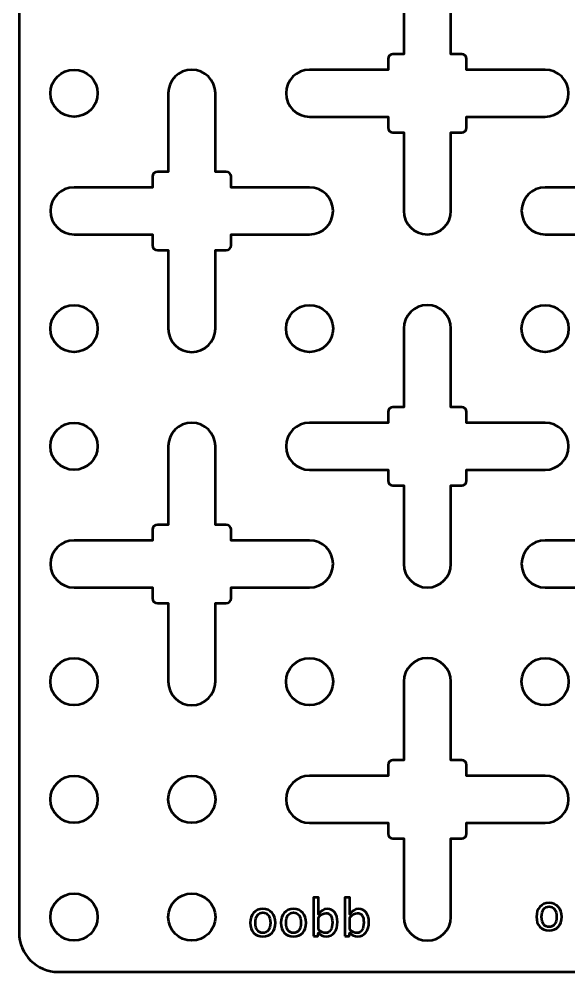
# Model space of a CAD drawing. Header units: centimetres. Extents: x -24.7 to 24.7, y -24.7 to 24.7.
# Drawn here: x -24.7 to -17.7, y -24.7 to -12.55 of the extents above; entities that cross this region are included whole.
import ezdxf

# ---------------------------------------------------------------- set-up
doc = ezdxf.new("R2010")
doc.units = ezdxf.units.CM
doc.header["$MEASUREMENT"] = 0
doc.layers.add('Layer 1', color=7, linetype='Continuous')

msp = doc.modelspace()

# ---------------------------------------------------------------- linework, layer by layer
at = {"layer": 'Layer 1', "lineweight": 53}
for centre in [(-23.99999, -13.50001), (-23.99999, -16.50001), (-20.99999, -16.50001), (-17.99999, -16.50001), (-23.99999, -18.00001), (-23.99999, -21.00001), (-20.99999, -21.00001), (-17.99999, -21.00001), (-23.99999, -22.50001), (-22.49999, -22.50001), (-23.99999, -24.00001), (-22.49999, -24.00001)]:
    msp.add_ellipse(centre, major_axis=(0, 0.30001), ratio=1, dxfattribs=at)
for points, knots in [([(-24.7, -24.2), (-24.7, -24.2), (-24.7, 24.2), (-24.7, 24.2), (-24.7, 24.2), (-24.7, 24.47614), (-24.47614, 24.7), (-24.2, 24.7), (-24.2, 24.7), (-24.2, 24.7), (24.2, 24.7), (24.2, 24.7), (24.2, 24.7), (24.47614, 24.7), (24.7, 24.47614), (24.7, 24.2), (24.7, 24.2), (24.7, 24.2), (24.7, -24.2), (24.7, -24.2), (24.7, -24.2), (24.7, -24.47614), (24.47614, -24.7), (24.2, -24.7), (24.2, -24.7), (24.2, -24.7), (-24.2, -24.7), (-24.2, -24.7), (-24.2, -24.7), (-24.47614, -24.7), (-24.7, -24.47614), (-24.7, -24.2)], [0, 0, 0, 0, 0.11111111, 0.11111111, 0.11111111, 0.11111111, 0.22222222, 0.22222222, 0.22222222, 0.22222222, 0.33333333, 0.33333333, 0.33333333, 0.33333333, 0.44444444, 0.44444444, 0.44444444, 0.44444444, 0.55555556, 0.55555556, 0.55555556, 0.55555556, 0.66666667, 0.66666667, 0.66666667, 0.66666667, 0.77777778, 0.77777778, 0.77777778, 0.77777778, 1, 1, 1, 1]), ([(-19.8, -15), (-19.8, -15), (-19.8, -13.99998), (-19.8, -13.99998), (-19.8, -13.99998), (-19.8, -13.99998), (-19.9375, -13.99998), (-19.9375, -13.99998), (-19.9375, -13.99998), (-19.97202, -13.99998), (-20, -13.97199), (-20, -13.93748), (-20, -13.93748), (-20, -13.93748), (-20, -13.8), (-20, -13.8), (-20, -13.8), (-20, -13.8), (-21, -13.8), (-21, -13.8), (-21, -13.8), (-21.16569, -13.8), (-21.3, -13.66569), (-21.3, -13.5), (-21.3, -13.5), (-21.3, -13.33431), (-21.16569, -13.2), (-21, -13.2), (-21, -13.2), (-21, -13.2), (-20, -13.2), (-20, -13.2), (-20, -13.2), (-20, -13.2), (-20, -13.06252), (-20, -13.06252), (-20, -13.06252), (-20, -13.02801), (-19.97202, -13.00002), (-19.9375, -13.00002), (-19.9375, -13.00002), (-19.9375, -13.00002), (-19.8, -13.00002), (-19.8, -13.00002), (-19.8, -13.00002), (-19.8, -13.00002), (-19.8, -12), (-19.8, -12), (-19.8, -12), (-19.8, -11.83431), (-19.66569, -11.7), (-19.5, -11.7), (-19.5, -11.7), (-19.33431, -11.7), (-19.2, -11.83431), (-19.2, -12), (-19.2, -12), (-19.2, -12), (-19.2, -13.00002), (-19.2, -13.00002), (-19.2, -13.00002), (-19.2, -13.00002), (-19.0625, -13.00002), (-19.0625, -13.00002), (-19.0625, -13.00002), (-19.02798, -13.00002), (-19, -13.02801), (-19, -13.06252), (-19, -13.06252), (-19, -13.06252), (-19, -13.2), (-19, -13.2), (-19, -13.2), (-19, -13.2), (-18, -13.2), (-18, -13.2), (-18, -13.2), (-17.83431, -13.2), (-17.7, -13.33431), (-17.7, -13.5), (-17.7, -13.5), (-17.7, -13.66569), (-17.83431, -13.8), (-18, -13.8), (-18, -13.8), (-18, -13.8), (-19, -13.8), (-19, -13.8), (-19, -13.8), (-19, -13.8), (-19, -13.93748), (-19, -13.93748), (-19, -13.93748), (-19, -13.97199), (-19.02798, -13.99998), (-19.0625, -13.99998), (-19.0625, -13.99998), (-19.0625, -13.99998), (-19.2, -13.99998), (-19.2, -13.99998), (-19.2, -13.99998), (-19.2, -13.99998), (-19.2, -15), (-19.2, -15), (-19.2, -15), (-19.2, -15.16569), (-19.33431, -15.3), (-19.5, -15.3), (-19.5, -15.3), (-19.66569, -15.3), (-19.8, -15.16569), (-19.8, -15)], [0, 0, 0, 0, 0.03448276, 0.03448276, 0.03448276, 0.03448276, 0.06896552, 0.06896552, 0.06896552, 0.06896552, 0.10344828, 0.10344828, 0.10344828, 0.10344828, 0.13793103, 0.13793103, 0.13793103, 0.13793103, 0.17241379, 0.17241379, 0.17241379, 0.17241379, 0.20689655, 0.20689655, 0.20689655, 0.20689655, 0.24137931, 0.24137931, 0.24137931, 0.24137931, 0.27586207, 0.27586207, 0.27586207, 0.27586207, 0.31034483, 0.31034483, 0.31034483, 0.31034483, 0.34482759, 0.34482759, 0.34482759, 0.34482759, 0.37931034, 0.37931034, 0.37931034, 0.37931034, 0.4137931, 0.4137931, 0.4137931, 0.4137931, 0.44827586, 0.44827586, 0.44827586, 0.44827586, 0.48275862, 0.48275862, 0.48275862, 0.48275862, 0.51724138, 0.51724138, 0.51724138, 0.51724138, 0.55172414, 0.55172414, 0.55172414, 0.55172414, 0.5862069, 0.5862069, 0.5862069, 0.5862069, 0.62068966, 0.62068966, 0.62068966, 0.62068966, 0.65517241, 0.65517241, 0.65517241, 0.65517241, 0.68965517, 0.68965517, 0.68965517, 0.68965517, 0.72413793, 0.72413793, 0.72413793, 0.72413793, 0.75862069, 0.75862069, 0.75862069, 0.75862069, 0.79310345, 0.79310345, 0.79310345, 0.79310345, 0.82758621, 0.82758621, 0.82758621, 0.82758621, 0.86206897, 0.86206897, 0.86206897, 0.86206897, 0.89655172, 0.89655172, 0.89655172, 0.89655172, 0.93103448, 0.93103448, 0.93103448, 0.93103448, 1, 1, 1, 1]), ([(-22.8, -16.5), (-22.8, -16.5), (-22.8, -15.49998), (-22.8, -15.49998), (-22.8, -15.49998), (-22.8, -15.49998), (-22.9375, -15.49998), (-22.9375, -15.49998), (-22.9375, -15.49998), (-22.97202, -15.49998), (-23, -15.47199), (-23, -15.43748), (-23, -15.43748), (-23, -15.43748), (-23, -15.3), (-23, -15.3), (-23, -15.3), (-23, -15.3), (-24, -15.3), (-24, -15.3), (-24, -15.3), (-24.16569, -15.3), (-24.3, -15.16569), (-24.3, -15), (-24.3, -15), (-24.3, -14.83431), (-24.16569, -14.7), (-24, -14.7), (-24, -14.7), (-24, -14.7), (-23, -14.7), (-23, -14.7), (-23, -14.7), (-23, -14.7), (-23, -14.56252), (-23, -14.56252), (-23, -14.56252), (-23, -14.52801), (-22.97202, -14.50002), (-22.9375, -14.50002), (-22.9375, -14.50002), (-22.9375, -14.50002), (-22.8, -14.50002), (-22.8, -14.50002), (-22.8, -14.50002), (-22.8, -14.50002), (-22.8, -13.5), (-22.8, -13.5), (-22.8, -13.5), (-22.8, -13.33431), (-22.66569, -13.2), (-22.5, -13.2), (-22.5, -13.2), (-22.33431, -13.2), (-22.2, -13.33431), (-22.2, -13.5), (-22.2, -13.5), (-22.2, -13.5), (-22.2, -14.50002), (-22.2, -14.50002), (-22.2, -14.50002), (-22.2, -14.50002), (-22.0625, -14.50002), (-22.0625, -14.50002), (-22.0625, -14.50002), (-22.02798, -14.50002), (-22, -14.52801), (-22, -14.56252), (-22, -14.56252), (-22, -14.56252), (-22, -14.7), (-22, -14.7), (-22, -14.7), (-22, -14.7), (-21, -14.7), (-21, -14.7), (-21, -14.7), (-20.83431, -14.7), (-20.7, -14.83431), (-20.7, -15), (-20.7, -15), (-20.7, -15.16569), (-20.83431, -15.3), (-21, -15.3), (-21, -15.3), (-21, -15.3), (-22, -15.3), (-22, -15.3), (-22, -15.3), (-22, -15.3), (-22, -15.43748), (-22, -15.43748), (-22, -15.43748), (-22, -15.47199), (-22.02798, -15.49998), (-22.0625, -15.49998), (-22.0625, -15.49998), (-22.0625, -15.49998), (-22.2, -15.49998), (-22.2, -15.49998), (-22.2, -15.49998), (-22.2, -15.49998), (-22.2, -16.5), (-22.2, -16.5), (-22.2, -16.5), (-22.2, -16.66569), (-22.33431, -16.8), (-22.5, -16.8), (-22.5, -16.8), (-22.66569, -16.8), (-22.8, -16.66569), (-22.8, -16.5)], [0, 0, 0, 0, 0.03448276, 0.03448276, 0.03448276, 0.03448276, 0.06896552, 0.06896552, 0.06896552, 0.06896552, 0.10344828, 0.10344828, 0.10344828, 0.10344828, 0.13793103, 0.13793103, 0.13793103, 0.13793103, 0.17241379, 0.17241379, 0.17241379, 0.17241379, 0.20689655, 0.20689655, 0.20689655, 0.20689655, 0.24137931, 0.24137931, 0.24137931, 0.24137931, 0.27586207, 0.27586207, 0.27586207, 0.27586207, 0.31034483, 0.31034483, 0.31034483, 0.31034483, 0.34482759, 0.34482759, 0.34482759, 0.34482759, 0.37931034, 0.37931034, 0.37931034, 0.37931034, 0.4137931, 0.4137931, 0.4137931, 0.4137931, 0.44827586, 0.44827586, 0.44827586, 0.44827586, 0.48275862, 0.48275862, 0.48275862, 0.48275862, 0.51724138, 0.51724138, 0.51724138, 0.51724138, 0.55172414, 0.55172414, 0.55172414, 0.55172414, 0.5862069, 0.5862069, 0.5862069, 0.5862069, 0.62068966, 0.62068966, 0.62068966, 0.62068966, 0.65517241, 0.65517241, 0.65517241, 0.65517241, 0.68965517, 0.68965517, 0.68965517, 0.68965517, 0.72413793, 0.72413793, 0.72413793, 0.72413793, 0.75862069, 0.75862069, 0.75862069, 0.75862069, 0.79310345, 0.79310345, 0.79310345, 0.79310345, 0.82758621, 0.82758621, 0.82758621, 0.82758621, 0.86206897, 0.86206897, 0.86206897, 0.86206897, 0.89655172, 0.89655172, 0.89655172, 0.89655172, 0.93103448, 0.93103448, 0.93103448, 0.93103448, 1, 1, 1, 1]), ([(-16.8, -16.5), (-16.8, -16.5), (-16.8, -15.49998), (-16.8, -15.49998), (-16.8, -15.49998), (-16.8, -15.49998), (-16.9375, -15.49998), (-16.9375, -15.49998), (-16.9375, -15.49998), (-16.97202, -15.49998), (-17, -15.47199), (-17, -15.43748), (-17, -15.43748), (-17, -15.43748), (-17, -15.3), (-17, -15.3), (-17, -15.3), (-17, -15.3), (-18, -15.3), (-18, -15.3), (-18, -15.3), (-18.16569, -15.3), (-18.3, -15.16569), (-18.3, -15), (-18.3, -15), (-18.3, -14.83431), (-18.16569, -14.7), (-18, -14.7), (-18, -14.7), (-18, -14.7), (-17, -14.7), (-17, -14.7), (-17, -14.7), (-17, -14.7), (-17, -14.56252), (-17, -14.56252), (-17, -14.56252), (-17, -14.52801), (-16.97202, -14.50002), (-16.9375, -14.50002), (-16.9375, -14.50002), (-16.9375, -14.50002), (-16.8, -14.50002), (-16.8, -14.50002), (-16.8, -14.50002), (-16.8, -14.50002), (-16.8, -13.5), (-16.8, -13.5), (-16.8, -13.5), (-16.8, -13.33431), (-16.66569, -13.2), (-16.5, -13.2), (-16.5, -13.2), (-16.33431, -13.2), (-16.2, -13.33431), (-16.2, -13.5), (-16.2, -13.5), (-16.2, -13.5), (-16.2, -14.50002), (-16.2, -14.50002), (-16.2, -14.50002), (-16.2, -14.50002), (-16.0625, -14.50002), (-16.0625, -14.50002), (-16.0625, -14.50002), (-16.02798, -14.50002), (-16, -14.52801), (-16, -14.56252), (-16, -14.56252), (-16, -14.56252), (-16, -14.7), (-16, -14.7), (-16, -14.7), (-16, -14.7), (-15, -14.7), (-15, -14.7), (-15, -14.7), (-14.83431, -14.7), (-14.7, -14.83431), (-14.7, -15), (-14.7, -15), (-14.7, -15.16569), (-14.83431, -15.3), (-15, -15.3), (-15, -15.3), (-15, -15.3), (-16, -15.3), (-16, -15.3), (-16, -15.3), (-16, -15.3), (-16, -15.43748), (-16, -15.43748), (-16, -15.43748), (-16, -15.47199), (-16.02798, -15.49998), (-16.0625, -15.49998), (-16.0625, -15.49998), (-16.0625, -15.49998), (-16.2, -15.49998), (-16.2, -15.49998), (-16.2, -15.49998), (-16.2, -15.49998), (-16.2, -16.5), (-16.2, -16.5), (-16.2, -16.5), (-16.2, -16.66569), (-16.33431, -16.8), (-16.5, -16.8), (-16.5, -16.8), (-16.66569, -16.8), (-16.8, -16.66569), (-16.8, -16.5)], [0, 0, 0, 0, 0.03448276, 0.03448276, 0.03448276, 0.03448276, 0.06896552, 0.06896552, 0.06896552, 0.06896552, 0.10344828, 0.10344828, 0.10344828, 0.10344828, 0.13793103, 0.13793103, 0.13793103, 0.13793103, 0.17241379, 0.17241379, 0.17241379, 0.17241379, 0.20689655, 0.20689655, 0.20689655, 0.20689655, 0.24137931, 0.24137931, 0.24137931, 0.24137931, 0.27586207, 0.27586207, 0.27586207, 0.27586207, 0.31034483, 0.31034483, 0.31034483, 0.31034483, 0.34482759, 0.34482759, 0.34482759, 0.34482759, 0.37931034, 0.37931034, 0.37931034, 0.37931034, 0.4137931, 0.4137931, 0.4137931, 0.4137931, 0.44827586, 0.44827586, 0.44827586, 0.44827586, 0.48275862, 0.48275862, 0.48275862, 0.48275862, 0.51724138, 0.51724138, 0.51724138, 0.51724138, 0.55172414, 0.55172414, 0.55172414, 0.55172414, 0.5862069, 0.5862069, 0.5862069, 0.5862069, 0.62068966, 0.62068966, 0.62068966, 0.62068966, 0.65517241, 0.65517241, 0.65517241, 0.65517241, 0.68965517, 0.68965517, 0.68965517, 0.68965517, 0.72413793, 0.72413793, 0.72413793, 0.72413793, 0.75862069, 0.75862069, 0.75862069, 0.75862069, 0.79310345, 0.79310345, 0.79310345, 0.79310345, 0.82758621, 0.82758621, 0.82758621, 0.82758621, 0.86206897, 0.86206897, 0.86206897, 0.86206897, 0.89655172, 0.89655172, 0.89655172, 0.89655172, 0.93103448, 0.93103448, 0.93103448, 0.93103448, 1, 1, 1, 1]), ([(-19.8, -19.5), (-19.8, -19.5), (-19.8, -18.49998), (-19.8, -18.49998), (-19.8, -18.49998), (-19.8, -18.49998), (-19.9375, -18.49998), (-19.9375, -18.49998), (-19.9375, -18.49998), (-19.97202, -18.49998), (-20, -18.47199), (-20, -18.43748), (-20, -18.43748), (-20, -18.43748), (-20, -18.3), (-20, -18.3), (-20, -18.3), (-20, -18.3), (-21, -18.3), (-21, -18.3), (-21, -18.3), (-21.16569, -18.3), (-21.3, -18.16569), (-21.3, -18), (-21.3, -18), (-21.3, -17.83431), (-21.16569, -17.7), (-21, -17.7), (-21, -17.7), (-21, -17.7), (-20, -17.7), (-20, -17.7), (-20, -17.7), (-20, -17.7), (-20, -17.56252), (-20, -17.56252), (-20, -17.56252), (-20, -17.52801), (-19.97202, -17.50002), (-19.9375, -17.50002), (-19.9375, -17.50002), (-19.9375, -17.50002), (-19.8, -17.50002), (-19.8, -17.50002), (-19.8, -17.50002), (-19.8, -17.50002), (-19.8, -16.5), (-19.8, -16.5), (-19.8, -16.5), (-19.8, -16.33431), (-19.66569, -16.2), (-19.5, -16.2), (-19.5, -16.2), (-19.33431, -16.2), (-19.2, -16.33431), (-19.2, -16.5), (-19.2, -16.5), (-19.2, -16.5), (-19.2, -17.50002), (-19.2, -17.50002), (-19.2, -17.50002), (-19.2, -17.50002), (-19.0625, -17.50002), (-19.0625, -17.50002), (-19.0625, -17.50002), (-19.02798, -17.50002), (-19, -17.52801), (-19, -17.56252), (-19, -17.56252), (-19, -17.56252), (-19, -17.7), (-19, -17.7), (-19, -17.7), (-19, -17.7), (-18, -17.7), (-18, -17.7), (-18, -17.7), (-17.83431, -17.7), (-17.7, -17.83431), (-17.7, -18), (-17.7, -18), (-17.7, -18.16569), (-17.83431, -18.3), (-18, -18.3), (-18, -18.3), (-18, -18.3), (-19, -18.3), (-19, -18.3), (-19, -18.3), (-19, -18.3), (-19, -18.43748), (-19, -18.43748), (-19, -18.43748), (-19, -18.47199), (-19.02798, -18.49998), (-19.0625, -18.49998), (-19.0625, -18.49998), (-19.0625, -18.49998), (-19.2, -18.49998), (-19.2, -18.49998), (-19.2, -18.49998), (-19.2, -18.49998), (-19.2, -19.5), (-19.2, -19.5), (-19.2, -19.5), (-19.2, -19.66569), (-19.33431, -19.8), (-19.5, -19.8), (-19.5, -19.8), (-19.66569, -19.8), (-19.8, -19.66569), (-19.8, -19.5)], [0, 0, 0, 0, 0.03448276, 0.03448276, 0.03448276, 0.03448276, 0.06896552, 0.06896552, 0.06896552, 0.06896552, 0.10344828, 0.10344828, 0.10344828, 0.10344828, 0.13793103, 0.13793103, 0.13793103, 0.13793103, 0.17241379, 0.17241379, 0.17241379, 0.17241379, 0.20689655, 0.20689655, 0.20689655, 0.20689655, 0.24137931, 0.24137931, 0.24137931, 0.24137931, 0.27586207, 0.27586207, 0.27586207, 0.27586207, 0.31034483, 0.31034483, 0.31034483, 0.31034483, 0.34482759, 0.34482759, 0.34482759, 0.34482759, 0.37931034, 0.37931034, 0.37931034, 0.37931034, 0.4137931, 0.4137931, 0.4137931, 0.4137931, 0.44827586, 0.44827586, 0.44827586, 0.44827586, 0.48275862, 0.48275862, 0.48275862, 0.48275862, 0.51724138, 0.51724138, 0.51724138, 0.51724138, 0.55172414, 0.55172414, 0.55172414, 0.55172414, 0.5862069, 0.5862069, 0.5862069, 0.5862069, 0.62068966, 0.62068966, 0.62068966, 0.62068966, 0.65517241, 0.65517241, 0.65517241, 0.65517241, 0.68965517, 0.68965517, 0.68965517, 0.68965517, 0.72413793, 0.72413793, 0.72413793, 0.72413793, 0.75862069, 0.75862069, 0.75862069, 0.75862069, 0.79310345, 0.79310345, 0.79310345, 0.79310345, 0.82758621, 0.82758621, 0.82758621, 0.82758621, 0.86206897, 0.86206897, 0.86206897, 0.86206897, 0.89655172, 0.89655172, 0.89655172, 0.89655172, 0.93103448, 0.93103448, 0.93103448, 0.93103448, 1, 1, 1, 1]), ([(-22.8, -21), (-22.8, -21), (-22.8, -19.99998), (-22.8, -19.99998), (-22.8, -19.99998), (-22.8, -19.99998), (-22.9375, -19.99998), (-22.9375, -19.99998), (-22.9375, -19.99998), (-22.97202, -19.99998), (-23, -19.97199), (-23, -19.93748), (-23, -19.93748), (-23, -19.93748), (-23, -19.8), (-23, -19.8), (-23, -19.8), (-23, -19.8), (-24, -19.8), (-24, -19.8), (-24, -19.8), (-24.16569, -19.8), (-24.3, -19.66569), (-24.3, -19.5), (-24.3, -19.5), (-24.3, -19.33431), (-24.16569, -19.2), (-24, -19.2), (-24, -19.2), (-24, -19.2), (-23, -19.2), (-23, -19.2), (-23, -19.2), (-23, -19.2), (-23, -19.06252), (-23, -19.06252), (-23, -19.06252), (-23, -19.02801), (-22.97202, -19.00002), (-22.9375, -19.00002), (-22.9375, -19.00002), (-22.9375, -19.00002), (-22.8, -19.00002), (-22.8, -19.00002), (-22.8, -19.00002), (-22.8, -19.00002), (-22.8, -18), (-22.8, -18), (-22.8, -18), (-22.8, -17.83431), (-22.66569, -17.7), (-22.5, -17.7), (-22.5, -17.7), (-22.33431, -17.7), (-22.2, -17.83431), (-22.2, -18), (-22.2, -18), (-22.2, -18), (-22.2, -19.00002), (-22.2, -19.00002), (-22.2, -19.00002), (-22.2, -19.00002), (-22.0625, -19.00002), (-22.0625, -19.00002), (-22.0625, -19.00002), (-22.02798, -19.00002), (-22, -19.02801), (-22, -19.06252), (-22, -19.06252), (-22, -19.06252), (-22, -19.2), (-22, -19.2), (-22, -19.2), (-22, -19.2), (-21, -19.2), (-21, -19.2), (-21, -19.2), (-20.83431, -19.2), (-20.7, -19.33431), (-20.7, -19.5), (-20.7, -19.5), (-20.7, -19.66569), (-20.83431, -19.8), (-21, -19.8), (-21, -19.8), (-21, -19.8), (-22, -19.8), (-22, -19.8), (-22, -19.8), (-22, -19.8), (-22, -19.93748), (-22, -19.93748), (-22, -19.93748), (-22, -19.97199), (-22.02798, -19.99998), (-22.0625, -19.99998), (-22.0625, -19.99998), (-22.0625, -19.99998), (-22.2, -19.99998), (-22.2, -19.99998), (-22.2, -19.99998), (-22.2, -19.99998), (-22.2, -21), (-22.2, -21), (-22.2, -21), (-22.2, -21.16569), (-22.33431, -21.3), (-22.5, -21.3), (-22.5, -21.3), (-22.66569, -21.3), (-22.8, -21.16569), (-22.8, -21)], [0, 0, 0, 0, 0.03448276, 0.03448276, 0.03448276, 0.03448276, 0.06896552, 0.06896552, 0.06896552, 0.06896552, 0.10344828, 0.10344828, 0.10344828, 0.10344828, 0.13793103, 0.13793103, 0.13793103, 0.13793103, 0.17241379, 0.17241379, 0.17241379, 0.17241379, 0.20689655, 0.20689655, 0.20689655, 0.20689655, 0.24137931, 0.24137931, 0.24137931, 0.24137931, 0.27586207, 0.27586207, 0.27586207, 0.27586207, 0.31034483, 0.31034483, 0.31034483, 0.31034483, 0.34482759, 0.34482759, 0.34482759, 0.34482759, 0.37931034, 0.37931034, 0.37931034, 0.37931034, 0.4137931, 0.4137931, 0.4137931, 0.4137931, 0.44827586, 0.44827586, 0.44827586, 0.44827586, 0.48275862, 0.48275862, 0.48275862, 0.48275862, 0.51724138, 0.51724138, 0.51724138, 0.51724138, 0.55172414, 0.55172414, 0.55172414, 0.55172414, 0.5862069, 0.5862069, 0.5862069, 0.5862069, 0.62068966, 0.62068966, 0.62068966, 0.62068966, 0.65517241, 0.65517241, 0.65517241, 0.65517241, 0.68965517, 0.68965517, 0.68965517, 0.68965517, 0.72413793, 0.72413793, 0.72413793, 0.72413793, 0.75862069, 0.75862069, 0.75862069, 0.75862069, 0.79310345, 0.79310345, 0.79310345, 0.79310345, 0.82758621, 0.82758621, 0.82758621, 0.82758621, 0.86206897, 0.86206897, 0.86206897, 0.86206897, 0.89655172, 0.89655172, 0.89655172, 0.89655172, 0.93103448, 0.93103448, 0.93103448, 0.93103448, 1, 1, 1, 1]), ([(-16.8, -21), (-16.8, -21), (-16.8, -19.99998), (-16.8, -19.99998), (-16.8, -19.99998), (-16.8, -19.99998), (-16.9375, -19.99998), (-16.9375, -19.99998), (-16.9375, -19.99998), (-16.97202, -19.99998), (-17, -19.97199), (-17, -19.93748), (-17, -19.93748), (-17, -19.93748), (-17, -19.8), (-17, -19.8), (-17, -19.8), (-17, -19.8), (-18, -19.8), (-18, -19.8), (-18, -19.8), (-18.16569, -19.8), (-18.3, -19.66569), (-18.3, -19.5), (-18.3, -19.5), (-18.3, -19.33431), (-18.16569, -19.2), (-18, -19.2), (-18, -19.2), (-18, -19.2), (-17, -19.2), (-17, -19.2), (-17, -19.2), (-17, -19.2), (-17, -19.06252), (-17, -19.06252), (-17, -19.06252), (-17, -19.02801), (-16.97202, -19.00002), (-16.9375, -19.00002), (-16.9375, -19.00002), (-16.9375, -19.00002), (-16.8, -19.00002), (-16.8, -19.00002), (-16.8, -19.00002), (-16.8, -19.00002), (-16.8, -18), (-16.8, -18), (-16.8, -18), (-16.8, -17.83431), (-16.66569, -17.7), (-16.5, -17.7), (-16.5, -17.7), (-16.33431, -17.7), (-16.2, -17.83431), (-16.2, -18), (-16.2, -18), (-16.2, -18), (-16.2, -19.00002), (-16.2, -19.00002), (-16.2, -19.00002), (-16.2, -19.00002), (-16.0625, -19.00002), (-16.0625, -19.00002), (-16.0625, -19.00002), (-16.02798, -19.00002), (-16, -19.02801), (-16, -19.06252), (-16, -19.06252), (-16, -19.06252), (-16, -19.2), (-16, -19.2), (-16, -19.2), (-16, -19.2), (-15, -19.2), (-15, -19.2), (-15, -19.2), (-14.83431, -19.2), (-14.7, -19.33431), (-14.7, -19.5), (-14.7, -19.5), (-14.7, -19.66569), (-14.83431, -19.8), (-15, -19.8), (-15, -19.8), (-15, -19.8), (-16, -19.8), (-16, -19.8), (-16, -19.8), (-16, -19.8), (-16, -19.93748), (-16, -19.93748), (-16, -19.93748), (-16, -19.97199), (-16.02798, -19.99998), (-16.0625, -19.99998), (-16.0625, -19.99998), (-16.0625, -19.99998), (-16.2, -19.99998), (-16.2, -19.99998), (-16.2, -19.99998), (-16.2, -19.99998), (-16.2, -21), (-16.2, -21), (-16.2, -21), (-16.2, -21.16569), (-16.33431, -21.3), (-16.5, -21.3), (-16.5, -21.3), (-16.66569, -21.3), (-16.8, -21.16569), (-16.8, -21)], [0, 0, 0, 0, 0.03448276, 0.03448276, 0.03448276, 0.03448276, 0.06896552, 0.06896552, 0.06896552, 0.06896552, 0.10344828, 0.10344828, 0.10344828, 0.10344828, 0.13793103, 0.13793103, 0.13793103, 0.13793103, 0.17241379, 0.17241379, 0.17241379, 0.17241379, 0.20689655, 0.20689655, 0.20689655, 0.20689655, 0.24137931, 0.24137931, 0.24137931, 0.24137931, 0.27586207, 0.27586207, 0.27586207, 0.27586207, 0.31034483, 0.31034483, 0.31034483, 0.31034483, 0.34482759, 0.34482759, 0.34482759, 0.34482759, 0.37931034, 0.37931034, 0.37931034, 0.37931034, 0.4137931, 0.4137931, 0.4137931, 0.4137931, 0.44827586, 0.44827586, 0.44827586, 0.44827586, 0.48275862, 0.48275862, 0.48275862, 0.48275862, 0.51724138, 0.51724138, 0.51724138, 0.51724138, 0.55172414, 0.55172414, 0.55172414, 0.55172414, 0.5862069, 0.5862069, 0.5862069, 0.5862069, 0.62068966, 0.62068966, 0.62068966, 0.62068966, 0.65517241, 0.65517241, 0.65517241, 0.65517241, 0.68965517, 0.68965517, 0.68965517, 0.68965517, 0.72413793, 0.72413793, 0.72413793, 0.72413793, 0.75862069, 0.75862069, 0.75862069, 0.75862069, 0.79310345, 0.79310345, 0.79310345, 0.79310345, 0.82758621, 0.82758621, 0.82758621, 0.82758621, 0.86206897, 0.86206897, 0.86206897, 0.86206897, 0.89655172, 0.89655172, 0.89655172, 0.89655172, 0.93103448, 0.93103448, 0.93103448, 0.93103448, 1, 1, 1, 1]), ([(-19.8, -24), (-19.8, -24), (-19.8, -22.99998), (-19.8, -22.99998), (-19.8, -22.99998), (-19.8, -22.99998), (-19.9375, -22.99998), (-19.9375, -22.99998), (-19.9375, -22.99998), (-19.97202, -22.99998), (-20, -22.97199), (-20, -22.93748), (-20, -22.93748), (-20, -22.93748), (-20, -22.8), (-20, -22.8), (-20, -22.8), (-20, -22.8), (-21, -22.8), (-21, -22.8), (-21, -22.8), (-21.16569, -22.8), (-21.3, -22.66569), (-21.3, -22.5), (-21.3, -22.5), (-21.3, -22.33431), (-21.16569, -22.2), (-21, -22.2), (-21, -22.2), (-21, -22.2), (-20, -22.2), (-20, -22.2), (-20, -22.2), (-20, -22.2), (-20, -22.06252), (-20, -22.06252), (-20, -22.06252), (-20, -22.02801), (-19.97202, -22.00002), (-19.9375, -22.00002), (-19.9375, -22.00002), (-19.9375, -22.00002), (-19.8, -22.00002), (-19.8, -22.00002), (-19.8, -22.00002), (-19.8, -22.00002), (-19.8, -21), (-19.8, -21), (-19.8, -21), (-19.8, -20.83431), (-19.66569, -20.7), (-19.5, -20.7), (-19.5, -20.7), (-19.33431, -20.7), (-19.2, -20.83431), (-19.2, -21), (-19.2, -21), (-19.2, -21), (-19.2, -22.00002), (-19.2, -22.00002), (-19.2, -22.00002), (-19.2, -22.00002), (-19.0625, -22.00002), (-19.0625, -22.00002), (-19.0625, -22.00002), (-19.02798, -22.00002), (-19, -22.02801), (-19, -22.06252), (-19, -22.06252), (-19, -22.06252), (-19, -22.2), (-19, -22.2), (-19, -22.2), (-19, -22.2), (-18, -22.2), (-18, -22.2), (-18, -22.2), (-17.83431, -22.2), (-17.7, -22.33431), (-17.7, -22.5), (-17.7, -22.5), (-17.7, -22.66569), (-17.83431, -22.8), (-18, -22.8), (-18, -22.8), (-18, -22.8), (-19, -22.8), (-19, -22.8), (-19, -22.8), (-19, -22.8), (-19, -22.93748), (-19, -22.93748), (-19, -22.93748), (-19, -22.97199), (-19.02798, -22.99998), (-19.0625, -22.99998), (-19.0625, -22.99998), (-19.0625, -22.99998), (-19.2, -22.99998), (-19.2, -22.99998), (-19.2, -22.99998), (-19.2, -22.99998), (-19.2, -24), (-19.2, -24), (-19.2, -24), (-19.2, -24.16569), (-19.33431, -24.3), (-19.5, -24.3), (-19.5, -24.3), (-19.66569, -24.3), (-19.8, -24.16569), (-19.8, -24)], [0, 0, 0, 0, 0.03448276, 0.03448276, 0.03448276, 0.03448276, 0.06896552, 0.06896552, 0.06896552, 0.06896552, 0.10344828, 0.10344828, 0.10344828, 0.10344828, 0.13793103, 0.13793103, 0.13793103, 0.13793103, 0.17241379, 0.17241379, 0.17241379, 0.17241379, 0.20689655, 0.20689655, 0.20689655, 0.20689655, 0.24137931, 0.24137931, 0.24137931, 0.24137931, 0.27586207, 0.27586207, 0.27586207, 0.27586207, 0.31034483, 0.31034483, 0.31034483, 0.31034483, 0.34482759, 0.34482759, 0.34482759, 0.34482759, 0.37931034, 0.37931034, 0.37931034, 0.37931034, 0.4137931, 0.4137931, 0.4137931, 0.4137931, 0.44827586, 0.44827586, 0.44827586, 0.44827586, 0.48275862, 0.48275862, 0.48275862, 0.48275862, 0.51724138, 0.51724138, 0.51724138, 0.51724138, 0.55172414, 0.55172414, 0.55172414, 0.55172414, 0.5862069, 0.5862069, 0.5862069, 0.5862069, 0.62068966, 0.62068966, 0.62068966, 0.62068966, 0.65517241, 0.65517241, 0.65517241, 0.65517241, 0.68965517, 0.68965517, 0.68965517, 0.68965517, 0.72413793, 0.72413793, 0.72413793, 0.72413793, 0.75862069, 0.75862069, 0.75862069, 0.75862069, 0.79310345, 0.79310345, 0.79310345, 0.79310345, 0.82758621, 0.82758621, 0.82758621, 0.82758621, 0.86206897, 0.86206897, 0.86206897, 0.86206897, 0.89655172, 0.89655172, 0.89655172, 0.89655172, 0.93103448, 0.93103448, 0.93103448, 0.93103448, 1, 1, 1, 1])]:
    msp.add_open_spline(points, degree=3, knots=knots, dxfattribs=at)
at = {"layer": 'Layer 1', "color": 5, "lineweight": 53}
for points, knots in [([(-20.94846, -24.2448), (-20.94846, -24.2448), (-20.94846, -23.7514), (-20.94846, -23.7514), (-20.94846, -23.7514), (-20.94846, -23.7514), (-20.8875, -23.7514), (-20.8875, -23.7514), (-20.8875, -23.7514), (-20.8875, -23.7514), (-20.8875, -23.96805), (-20.8875, -23.96805), (-20.8875, -23.96805), (-20.86252, -23.92095), (-20.82495, -23.89745), (-20.77489, -23.89745), (-20.77489, -23.89745), (-20.73437, -23.89745), (-20.70251, -23.91217), (-20.67923, -23.94169), (-20.67923, -23.94169), (-20.65595, -23.97122), (-20.6443, -24.01154), (-20.6443, -24.06266), (-20.6443, -24.06266), (-20.6443, -24.11833), (-20.65753, -24.16331), (-20.68389, -24.19739), (-20.68389, -24.19739), (-20.71024, -24.23157), (-20.74495, -24.24861), (-20.78791, -24.24861), (-20.78791, -24.24861), (-20.82781, -24.24861), (-20.86104, -24.23337), (-20.8875, -24.20278), (-20.8875, -24.20278), (-20.8875, -24.20278), (-20.89491, -24.2448), (-20.89491, -24.2448), (-20.89491, -24.2448), (-20.89491, -24.2448), (-20.94846, -24.2448), (-20.94846, -24.2448)], [0, 0, 0, 0, 0.08333333, 0.08333333, 0.08333333, 0.08333333, 0.16666667, 0.16666667, 0.16666667, 0.16666667, 0.25, 0.25, 0.25, 0.25, 0.33333333, 0.33333333, 0.33333333, 0.33333333, 0.41666667, 0.41666667, 0.41666667, 0.41666667, 0.5, 0.5, 0.5, 0.5, 0.58333333, 0.58333333, 0.58333333, 0.58333333, 0.66666667, 0.66666667, 0.66666667, 0.66666667, 0.75, 0.75, 0.75, 0.75, 0.83333333, 0.83333333, 0.83333333, 0.83333333, 1, 1, 1, 1]), ([(-20.54883, -24.2448), (-20.54883, -24.2448), (-20.54883, -23.7514), (-20.54883, -23.7514), (-20.54883, -23.7514), (-20.54883, -23.7514), (-20.48787, -23.7514), (-20.48787, -23.7514), (-20.48787, -23.7514), (-20.48787, -23.7514), (-20.48787, -23.96805), (-20.48787, -23.96805), (-20.48787, -23.96805), (-20.46289, -23.92095), (-20.42532, -23.89745), (-20.37526, -23.89745), (-20.37526, -23.89745), (-20.33474, -23.89745), (-20.30288, -23.91217), (-20.2796, -23.94169), (-20.2796, -23.94169), (-20.25632, -23.97122), (-20.24467, -24.01154), (-20.24467, -24.06266), (-20.24467, -24.06266), (-20.24467, -24.11833), (-20.2579, -24.16331), (-20.28426, -24.19739), (-20.28426, -24.19739), (-20.31061, -24.23157), (-20.34532, -24.24861), (-20.38828, -24.24861), (-20.38828, -24.24861), (-20.42818, -24.24861), (-20.46141, -24.23337), (-20.48787, -24.20278), (-20.48787, -24.20278), (-20.48787, -24.20278), (-20.49528, -24.2448), (-20.49528, -24.2448), (-20.49528, -24.2448), (-20.49528, -24.2448), (-20.54883, -24.2448), (-20.54883, -24.2448)], [0, 0, 0, 0, 0.08333333, 0.08333333, 0.08333333, 0.08333333, 0.16666667, 0.16666667, 0.16666667, 0.16666667, 0.25, 0.25, 0.25, 0.25, 0.33333333, 0.33333333, 0.33333333, 0.33333333, 0.41666667, 0.41666667, 0.41666667, 0.41666667, 0.5, 0.5, 0.5, 0.5, 0.58333333, 0.58333333, 0.58333333, 0.58333333, 0.66666667, 0.66666667, 0.66666667, 0.66666667, 0.75, 0.75, 0.75, 0.75, 0.83333333, 0.83333333, 0.83333333, 0.83333333, 1, 1, 1, 1]), ([(-21.59466, -24.24861), (-21.64409, -24.24861), (-21.68325, -24.23284), (-21.71203, -24.2013), (-21.71203, -24.2013), (-21.74093, -24.16976), (-21.75532, -24.1269), (-21.75532, -24.07282), (-21.75532, -24.07282), (-21.75532, -24.01885), (-21.74093, -23.97609), (-21.71203, -23.94466), (-21.71203, -23.94466), (-21.68325, -23.91322), (-21.64409, -23.89745), (-21.59466, -23.89745), (-21.59466, -23.89745), (-21.54524, -23.89745), (-21.50609, -23.91322), (-21.47731, -23.94466), (-21.47731, -23.94466), (-21.44841, -23.97609), (-21.43402, -24.01885), (-21.43402, -24.07282), (-21.43402, -24.07282), (-21.43402, -24.1269), (-21.44841, -24.16976), (-21.47731, -24.2013), (-21.47731, -24.2013), (-21.50609, -24.23284), (-21.54524, -24.24861), (-21.59466, -24.24861)], [0, 0, 0, 0, 0.11111111, 0.11111111, 0.11111111, 0.11111111, 0.22222222, 0.22222222, 0.22222222, 0.22222222, 0.33333333, 0.33333333, 0.33333333, 0.33333333, 0.44444444, 0.44444444, 0.44444444, 0.44444444, 0.55555556, 0.55555556, 0.55555556, 0.55555556, 0.66666667, 0.66666667, 0.66666667, 0.66666667, 0.77777778, 0.77777778, 0.77777778, 0.77777778, 1, 1, 1, 1]), ([(-21.20457, -24.24861), (-21.254, -24.24861), (-21.29316, -24.23284), (-21.32194, -24.2013), (-21.32194, -24.2013), (-21.35084, -24.16976), (-21.36523, -24.1269), (-21.36523, -24.07282), (-21.36523, -24.07282), (-21.36523, -24.01885), (-21.35084, -23.97609), (-21.32194, -23.94466), (-21.32194, -23.94466), (-21.29316, -23.91322), (-21.254, -23.89745), (-21.20457, -23.89745), (-21.20457, -23.89745), (-21.15515, -23.89745), (-21.116, -23.91322), (-21.08722, -23.94466), (-21.08722, -23.94466), (-21.05832, -23.97609), (-21.04393, -24.01885), (-21.04393, -24.07282), (-21.04393, -24.07282), (-21.04393, -24.1269), (-21.05832, -24.16976), (-21.08722, -24.2013), (-21.08722, -24.2013), (-21.116, -24.23284), (-21.15515, -24.24861), (-21.20457, -24.24861)], [0, 0, 0, 0, 0.11111111, 0.11111111, 0.11111111, 0.11111111, 0.22222222, 0.22222222, 0.22222222, 0.22222222, 0.33333333, 0.33333333, 0.33333333, 0.33333333, 0.44444444, 0.44444444, 0.44444444, 0.44444444, 0.55555556, 0.55555556, 0.55555556, 0.55555556, 0.66666667, 0.66666667, 0.66666667, 0.66666667, 0.77777778, 0.77777778, 0.77777778, 0.77777778, 1, 1, 1, 1]), ([(-17.94928, -24.17241), (-17.99871, -24.17241), (-18.03787, -24.15664), (-18.06665, -24.1251), (-18.06665, -24.1251), (-18.09555, -24.09356), (-18.10994, -24.0507), (-18.10994, -23.99662), (-18.10994, -23.99662), (-18.10994, -23.94265), (-18.09555, -23.89989), (-18.06665, -23.86846), (-18.06665, -23.86846), (-18.03787, -23.83702), (-17.99871, -23.82125), (-17.94928, -23.82125), (-17.94928, -23.82125), (-17.89986, -23.82125), (-17.8607, -23.83702), (-17.83192, -23.86846), (-17.83192, -23.86846), (-17.80302, -23.89989), (-17.78863, -23.94265), (-17.78863, -23.99662), (-17.78863, -23.99662), (-17.78863, -24.0507), (-17.80302, -24.09356), (-17.83192, -24.1251), (-17.83192, -24.1251), (-17.8607, -24.15664), (-17.89986, -24.17241), (-17.94928, -24.17241)], [0, 0, 0, 0, 0.11111111, 0.11111111, 0.11111111, 0.11111111, 0.22222222, 0.22222222, 0.22222222, 0.22222222, 0.33333333, 0.33333333, 0.33333333, 0.33333333, 0.44444444, 0.44444444, 0.44444444, 0.44444444, 0.55555556, 0.55555556, 0.55555556, 0.55555556, 0.66666667, 0.66666667, 0.66666667, 0.66666667, 0.77777778, 0.77777778, 0.77777778, 0.77777778, 1, 1, 1, 1]), ([(-17.94939, -24.12669), (-17.91923, -24.12669), (-17.89573, -24.11537), (-17.87901, -24.09261), (-17.87901, -24.09261), (-17.8624, -24.06996), (-17.85403, -24.0379), (-17.85403, -23.99662), (-17.85403, -23.99662), (-17.85403, -23.95545), (-17.8624, -23.92349), (-17.87901, -23.90084), (-17.87901, -23.90084), (-17.89573, -23.8783), (-17.91923, -23.86697), (-17.94939, -23.86697), (-17.94939, -23.86697), (-17.97966, -23.86697), (-18.00315, -23.8783), (-18.01966, -23.90084), (-18.01966, -23.90084), (-18.03628, -23.92349), (-18.04453, -23.95545), (-18.04453, -23.99662), (-18.04453, -23.99662), (-18.04453, -24.0379), (-18.03628, -24.06996), (-18.01966, -24.09261), (-18.01966, -24.09261), (-18.00315, -24.11537), (-17.97966, -24.12669), (-17.94939, -24.12669)], [0, 0, 0, 0, 0.11111111, 0.11111111, 0.11111111, 0.11111111, 0.22222222, 0.22222222, 0.22222222, 0.22222222, 0.33333333, 0.33333333, 0.33333333, 0.33333333, 0.44444444, 0.44444444, 0.44444444, 0.44444444, 0.55555556, 0.55555556, 0.55555556, 0.55555556, 0.66666667, 0.66666667, 0.66666667, 0.66666667, 0.77777778, 0.77777778, 0.77777778, 0.77777778, 1, 1, 1, 1]), ([(-21.59477, -24.20289), (-21.56461, -24.20289), (-21.54111, -24.19157), (-21.5244, -24.16881), (-21.5244, -24.16881), (-21.50779, -24.14616), (-21.49942, -24.1141), (-21.49942, -24.07282), (-21.49942, -24.07282), (-21.49942, -24.03165), (-21.50779, -23.99969), (-21.5244, -23.97704), (-21.5244, -23.97704), (-21.54111, -23.9545), (-21.56461, -23.94317), (-21.59477, -23.94317), (-21.59477, -23.94317), (-21.62504, -23.94317), (-21.64853, -23.9545), (-21.66504, -23.97704), (-21.66504, -23.97704), (-21.68166, -23.99969), (-21.68991, -24.03165), (-21.68991, -24.07282), (-21.68991, -24.07282), (-21.68991, -24.1141), (-21.68166, -24.14616), (-21.66504, -24.16881), (-21.66504, -24.16881), (-21.64853, -24.19157), (-21.62504, -24.20289), (-21.59477, -24.20289)], [0, 0, 0, 0, 0.11111111, 0.11111111, 0.11111111, 0.11111111, 0.22222222, 0.22222222, 0.22222222, 0.22222222, 0.33333333, 0.33333333, 0.33333333, 0.33333333, 0.44444444, 0.44444444, 0.44444444, 0.44444444, 0.55555556, 0.55555556, 0.55555556, 0.55555556, 0.66666667, 0.66666667, 0.66666667, 0.66666667, 0.77777778, 0.77777778, 0.77777778, 0.77777778, 1, 1, 1, 1]), ([(-21.20468, -24.20289), (-21.17452, -24.20289), (-21.15102, -24.19157), (-21.13431, -24.16881), (-21.13431, -24.16881), (-21.1177, -24.14616), (-21.10933, -24.1141), (-21.10933, -24.07282), (-21.10933, -24.07282), (-21.10933, -24.03165), (-21.1177, -23.99969), (-21.13431, -23.97704), (-21.13431, -23.97704), (-21.15102, -23.9545), (-21.17452, -23.94317), (-21.20468, -23.94317), (-21.20468, -23.94317), (-21.23495, -23.94317), (-21.25844, -23.9545), (-21.27495, -23.97704), (-21.27495, -23.97704), (-21.29157, -23.99969), (-21.29982, -24.03165), (-21.29982, -24.07282), (-21.29982, -24.07282), (-21.29982, -24.1141), (-21.29157, -24.14616), (-21.27495, -24.16881), (-21.27495, -24.16881), (-21.25844, -24.19157), (-21.23495, -24.20289), (-21.20468, -24.20289)], [0, 0, 0, 0, 0.11111111, 0.11111111, 0.11111111, 0.11111111, 0.22222222, 0.22222222, 0.22222222, 0.22222222, 0.33333333, 0.33333333, 0.33333333, 0.33333333, 0.44444444, 0.44444444, 0.44444444, 0.44444444, 0.55555556, 0.55555556, 0.55555556, 0.55555556, 0.66666667, 0.66666667, 0.66666667, 0.66666667, 0.77777778, 0.77777778, 0.77777778, 0.77777778, 1, 1, 1, 1]), ([(-20.8875, -24.16077), (-20.85607, -24.18881), (-20.82612, -24.20289), (-20.79765, -24.20289), (-20.79765, -24.20289), (-20.7696, -24.20289), (-20.74792, -24.19114), (-20.73268, -24.16775), (-20.73268, -24.16775), (-20.71733, -24.14436), (-20.70971, -24.11145), (-20.70971, -24.0689), (-20.70971, -24.0689), (-20.70971, -23.99016), (-20.73574, -23.95079), (-20.7878, -23.95079), (-20.7878, -23.95079), (-20.82188, -23.95079), (-20.85511, -23.96921), (-20.8875, -24.00615), (-20.8875, -24.00615), (-20.8875, -24.00615), (-20.8875, -24.16077), (-20.8875, -24.16077)], [0, 0, 0, 0, 0.14285714, 0.14285714, 0.14285714, 0.14285714, 0.28571429, 0.28571429, 0.28571429, 0.28571429, 0.42857143, 0.42857143, 0.42857143, 0.42857143, 0.57142857, 0.57142857, 0.57142857, 0.57142857, 0.71428571, 0.71428571, 0.71428571, 0.71428571, 1, 1, 1, 1]), ([(-20.48787, -24.16077), (-20.45644, -24.18881), (-20.42649, -24.20289), (-20.39802, -24.20289), (-20.39802, -24.20289), (-20.36997, -24.20289), (-20.34829, -24.19114), (-20.33305, -24.16775), (-20.33305, -24.16775), (-20.3177, -24.14436), (-20.31008, -24.11145), (-20.31008, -24.0689), (-20.31008, -24.0689), (-20.31008, -23.99016), (-20.33611, -23.95079), (-20.38817, -23.95079), (-20.38817, -23.95079), (-20.42225, -23.95079), (-20.45548, -23.96921), (-20.48787, -24.00615), (-20.48787, -24.00615), (-20.48787, -24.00615), (-20.48787, -24.16077), (-20.48787, -24.16077)], [0, 0, 0, 0, 0.14285714, 0.14285714, 0.14285714, 0.14285714, 0.28571429, 0.28571429, 0.28571429, 0.28571429, 0.42857143, 0.42857143, 0.42857143, 0.42857143, 0.57142857, 0.57142857, 0.57142857, 0.57142857, 0.71428571, 0.71428571, 0.71428571, 0.71428571, 1, 1, 1, 1])]:
    msp.add_open_spline(points, degree=3, knots=knots, dxfattribs=at)

doc.saveas('drawing.dxf')
